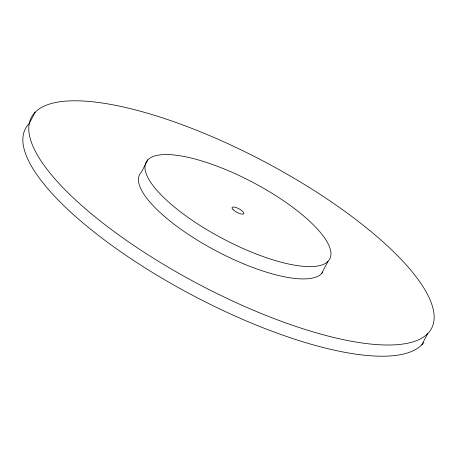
<?xml version="1.0" encoding="UTF-8"?>
<svg xmlns="http://www.w3.org/2000/svg" width="457" height="457" viewBox="0 0 457 457"><rect width="100%" height="100%" fill="white"/><g stroke="black" fill="none" stroke-linecap="round" stroke-linejoin="round"><path stroke-width="0.69" d="M35.206 112.171L29.305 123.373A226.204 69.527 27.8 0 0 178.716 287.796A226.204 69.527 27.8 0 0 423.668 342.681M147.908 159.773L141.413 172.095A103.785 31.899 27.8 0 0 211.105 248.168A103.785 31.899 27.8 0 0 322.819 272.058M321.494 273.703L327.989 261.381A103.785 31.899 27.8 0 0 213.099 164.714A103.785 31.899 27.8 0 0 172.752 205.639A103.785 31.899 27.8 0 0 327.989 261.381M421.794 344.829L427.695 333.627A226.204 69.527 27.8 0 0 177.299 122.944A226.204 69.527 27.8 0 0 89.361 212.128A226.204 69.527 27.8 0 0 427.695 333.627M233.253 209.797A6.655 2.045 27.8 0 0 243.478 214.007A6.655 2.045 27.8 0 0 237.12 207.935A6.655 2.045 27.8 0 0 233.253 209.797"/></g></svg>
